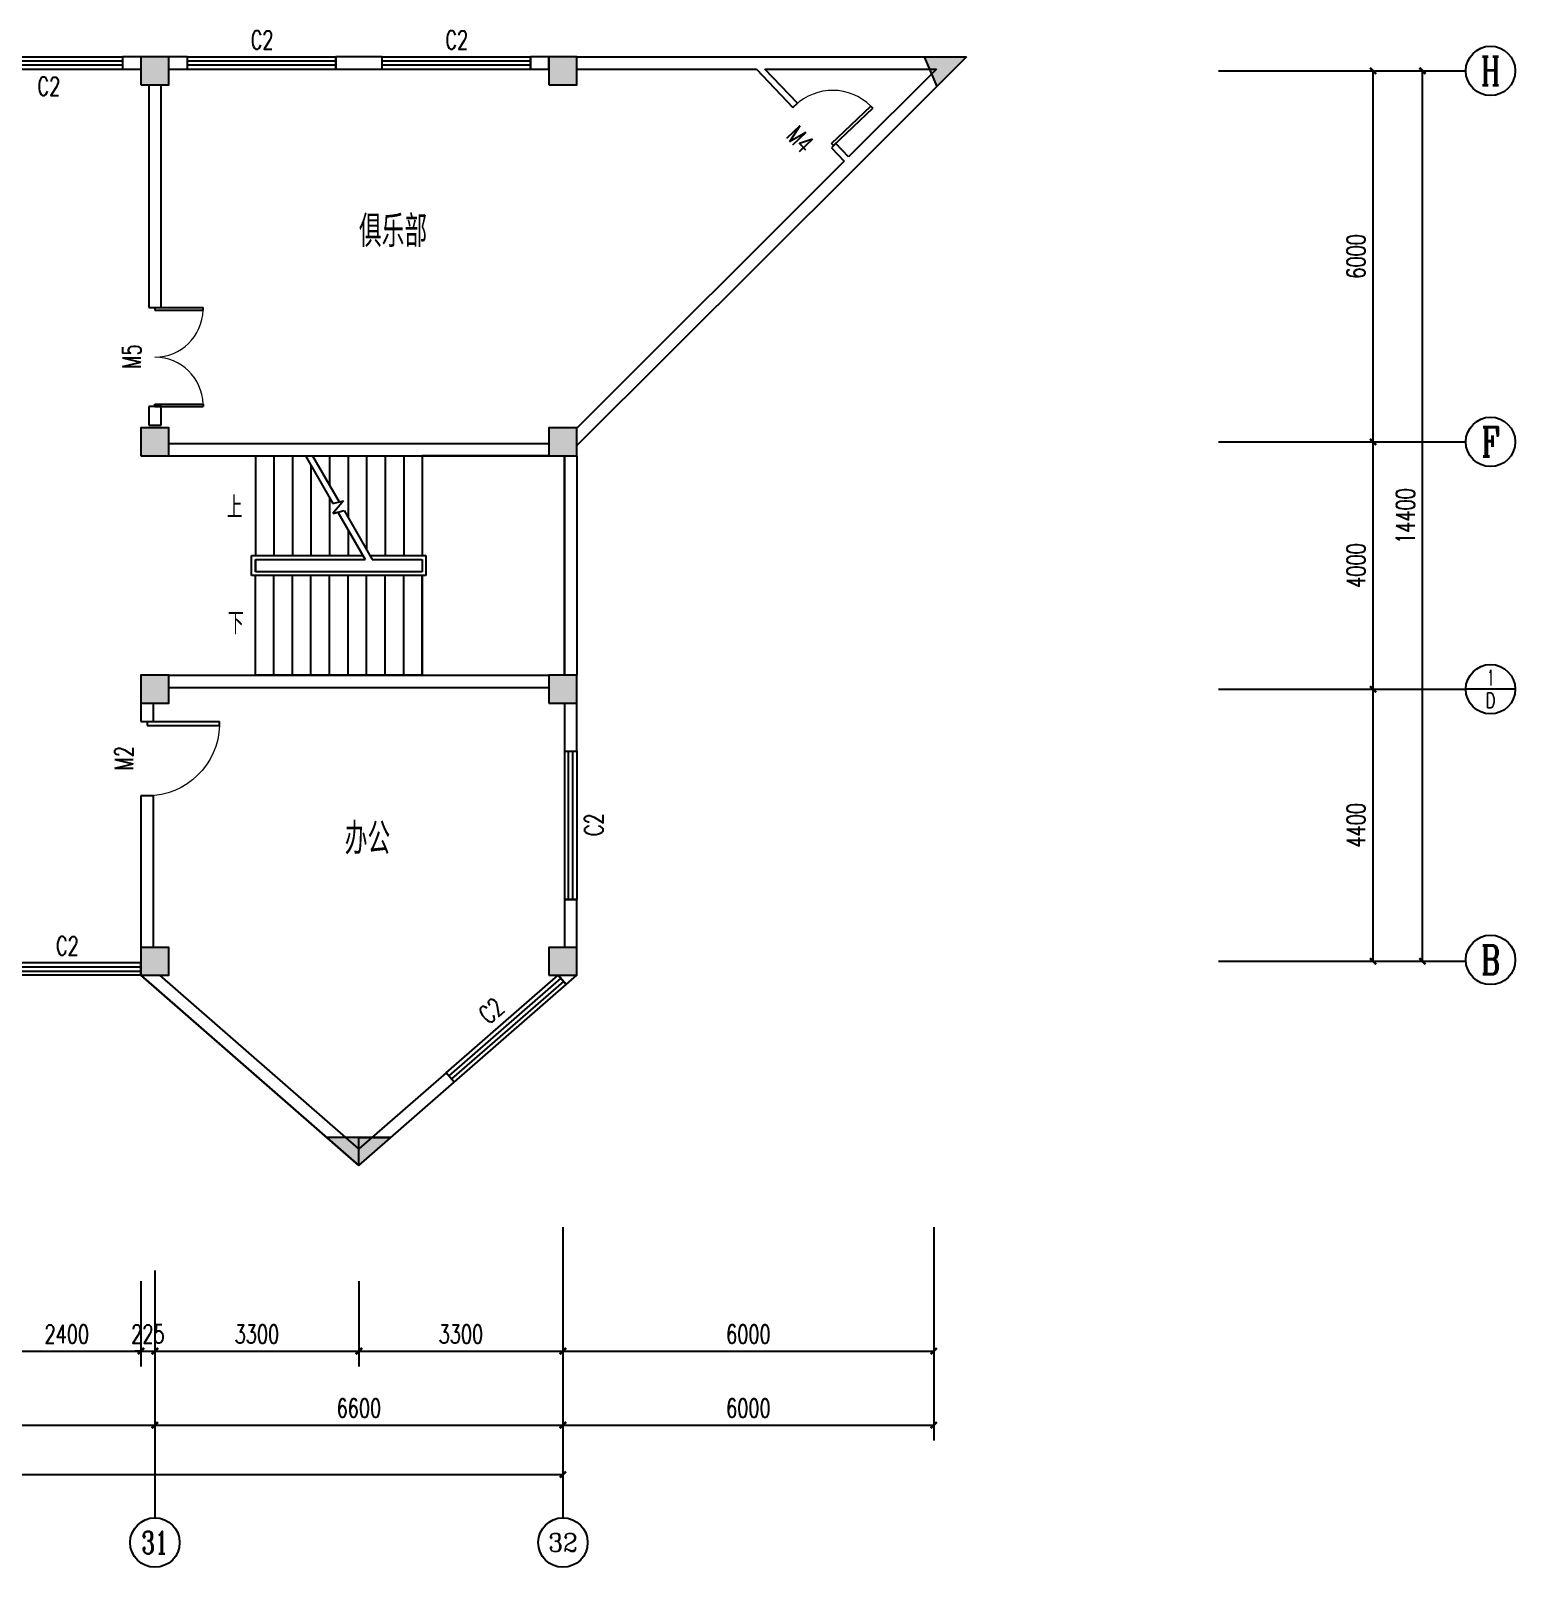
# Model space of a CAD drawing. Extents: x 28056 to 142362, y 13590 to 39190.
# Drawn here: x 118348 to 142362, y 13590 to 38439 of the extents above; entities that cross this region are included whole.
import ezdxf
from ezdxf.enums import TextEntityAlignment as Align

# ---------------------------------------------------------------- set-up
doc = ezdxf.new("R2010")
doc.units = 0
doc.header["$LTSCALE"] = 1000
doc.header["$MEASUREMENT"] = 0
for name, color, linetype in [('AXIS', 3, 'Continuous'), ('AXIS_TEXT', 7, 'Continuous'), ('COLUMN', 9, 'Continuous'), ('DIM_SYMB', 3, 'Continuous'), ('PUB_DIM', 3, 'Continuous'), ('PUB_TEXT', 7, 'Continuous'), ('STAIR', 2, 'Continuous'), ('WALL', 9, 'Continuous'), ('WINDOW', 4, 'Continuous'), ('WINDOW_TEXT', 7, 'Continuous')]:
    doc.layers.add(name, color=color, linetype=linetype)
doc.styles.add('_TCH_AXIS', font='COMPLEX', dxfattribs={"bigfont": 'GBCBIG'})
doc.styles.add('_TCH_DIM', font='SIMPLEX', dxfattribs={"bigfont": 'GBCBIG'})
doc.styles.add('_TCH_DIM_T3', font='SIMPLEX', dxfattribs={"width": 0.705882, "bigfont": 'GBCBIG'})
doc.styles.add('_TCH_WINDOW', font='SIMPLEX', dxfattribs={"bigfont": 'GBCBIG'})
doc.styles.add('COMPLEX', font='COMPLEX')
doc.styles.get("Standard").update_dxf_attribs({"font": 'gbenor.shx', "bigfont": 'gbcbig.shx'})
doc.dimstyles.new('_TCH_ARCH&&100', dxfattribs={"dimtxt": 297.5, "dimasz": 100, "dimexe": 250, "dimexo": 300, "dimgap": 126.25, "dimtad": 1, "dimdec": 0, "dimzin": 0, "dimdsep": 46, "dimtxsty": '_TCH_DIM_T3', "dimblk": 'ARCHTICK', "dimcen": 0.09, "dimclrt": 7, "dimazin": 2, "dimtfac": 1, "dimtdec": 0, "dimtix": 1, "dimtmove": 2, "dimatfit": 3, "dimfxl": 1, "dimtolj": 1, "dimtzin": 0, "dimarcsym": 0})

# ---------------------------------------------------------------- blocks, each defined once
blk = doc.blocks.new('_ArchTick')
at = {"color": 0, "linetype": 'ByBlock', "const_width": 0.4}
blk.add_lwpolyline([(-0.5, -0.5), (0.5, 0.5)], dxfattribs=at)
blk = doc.blocks.new('*D28')
at = {"layer": 'Defpoints', "color": 0}
for p in [(117731, 18518), (120131, 18518), (120131, 17087)]:
    blk.add_point(p, dxfattribs=at)
at = {"layer": 'PUB_DIM', "color": 0, "lineweight": -2}
for p, q in [((117731, 18218), (117731, 16837)), ((120131, 18218), (120131, 16837)), ((117731, 17087), (120131, 17087))]:
    blk.add_line(p, q, dxfattribs=at)
at = {"layer": 'PUB_DIM', "color": 0, "lineweight": -2, "xscale": 100, "yscale": 100, "zscale": 100, "rotation": 180}
blk.add_blockref('_ArchTick', (117731, 17087), dxfattribs=at)
at = {"layer": 'PUB_DIM', "color": 0, "lineweight": -2, "xscale": 100, "yscale": 100, "zscale": 100}
blk.add_blockref('_ArchTick', (120131, 17087), dxfattribs=at)
at = {"layer": 'PUB_DIM', "color": 7, "insert": (118931, 17362), "char_height": 297.5, "attachment_point": 5, "style": '_TCH_DIM_T3'}
blk.add_mtext('\\A1;2400', dxfattribs=at)
blk = doc.blocks.new('*D29')
at = {"layer": 'Defpoints', "color": 0}
for p in [(120131, 18518), (120356, 18518), (120356, 17087)]:
    blk.add_point(p, dxfattribs=at)
at = {"layer": 'PUB_DIM', "color": 0, "lineweight": -2}
for p, q in [((120131, 18218), (120131, 16837)), ((120356, 18218), (120356, 16837)), ((120131, 17087), (120031, 17087)), ((120131, 17087), (120356, 17087)), ((120356, 17087), (120456, 17087))]:
    blk.add_line(p, q, dxfattribs=at)
at = {"layer": 'PUB_DIM', "color": 0, "lineweight": -2, "xscale": 100, "yscale": 100, "zscale": 100}
blk.add_blockref('_ArchTick', (120131, 17087), dxfattribs=at)
at = {"layer": 'PUB_DIM', "color": 0, "lineweight": -2, "xscale": 100, "yscale": 100, "zscale": 100, "rotation": 180}
blk.add_blockref('_ArchTick', (120356, 17087), dxfattribs=at)
at = {"layer": 'PUB_DIM', "color": 7, "insert": (120244, 17362), "char_height": 297.5, "attachment_point": 5, "style": '_TCH_DIM_T3'}
blk.add_mtext('\\A1;225', dxfattribs=at)
blk = doc.blocks.new('*D30')
at = {"layer": 'Defpoints', "color": 0}
for p in [(120356, 18518), (123656, 18518), (123656, 17087)]:
    blk.add_point(p, dxfattribs=at)
at = {"layer": 'PUB_DIM', "color": 0, "lineweight": -2}
for p, q in [((120356, 18218), (120356, 16837)), ((123656, 18218), (123656, 16837)), ((120356, 17087), (123656, 17087))]:
    blk.add_line(p, q, dxfattribs=at)
at = {"layer": 'PUB_DIM', "color": 0, "lineweight": -2, "xscale": 100, "yscale": 100, "zscale": 100, "rotation": 180}
blk.add_blockref('_ArchTick', (120356, 17087), dxfattribs=at)
at = {"layer": 'PUB_DIM', "color": 0, "lineweight": -2, "xscale": 100, "yscale": 100, "zscale": 100}
blk.add_blockref('_ArchTick', (123656, 17087), dxfattribs=at)
at = {"layer": 'PUB_DIM', "color": 7, "insert": (122006, 17362), "char_height": 297.5, "attachment_point": 5, "style": '_TCH_DIM_T3'}
blk.add_mtext('\\A1;3300', dxfattribs=at)
blk = doc.blocks.new('*D31')
at = {"layer": 'Defpoints', "color": 0}
for p in [(123656, 18518), (126956, 18518), (126956, 17087)]:
    blk.add_point(p, dxfattribs=at)
at = {"layer": 'PUB_DIM', "color": 0, "lineweight": -2}
for p, q in [((123656, 18218), (123656, 16837)), ((126956, 18218), (126956, 16837)), ((123656, 17087), (126956, 17087))]:
    blk.add_line(p, q, dxfattribs=at)
at = {"layer": 'PUB_DIM', "color": 0, "lineweight": -2, "xscale": 100, "yscale": 100, "zscale": 100, "rotation": 180}
blk.add_blockref('_ArchTick', (123656, 17087), dxfattribs=at)
at = {"layer": 'PUB_DIM', "color": 0, "lineweight": -2, "xscale": 100, "yscale": 100, "zscale": 100}
blk.add_blockref('_ArchTick', (126956, 17087), dxfattribs=at)
at = {"layer": 'PUB_DIM', "color": 7, "insert": (125306, 17362), "char_height": 297.5, "attachment_point": 5, "style": '_TCH_DIM_T3'}
blk.add_mtext('\\A1;3300', dxfattribs=at)
blk = doc.blocks.new('*D32')
at = {"layer": 'Defpoints', "color": 0}
for p in [(126956, 18518), (132956, 18518), (132956, 17087)]:
    blk.add_point(p, dxfattribs=at)
at = {"layer": 'PUB_DIM', "color": 0, "lineweight": -2}
for p, q in [((126956, 18218), (126956, 16837)), ((132956, 18218), (132956, 16837)), ((126956, 17087), (132956, 17087))]:
    blk.add_line(p, q, dxfattribs=at)
at = {"layer": 'PUB_DIM', "color": 0, "lineweight": -2, "xscale": 100, "yscale": 100, "zscale": 100, "rotation": 180}
blk.add_blockref('_ArchTick', (126956, 17087), dxfattribs=at)
at = {"layer": 'PUB_DIM', "color": 0, "lineweight": -2, "xscale": 100, "yscale": 100, "zscale": 100}
blk.add_blockref('_ArchTick', (132956, 17087), dxfattribs=at)
at = {"layer": 'PUB_DIM', "color": 7, "insert": (129956, 17362), "char_height": 297.5, "attachment_point": 5, "style": '_TCH_DIM_T3'}
blk.add_mtext('\\A1;6000', dxfattribs=at)
blk = doc.blocks.new('*D65')
at = {"layer": 'AXIS', "color": 0, "lineweight": -2}
for p, q in [((137861, 27790), (140311, 27790)), ((140061, 23390), (140061, 27790)), ((137861, 23390), (140311, 23390))]:
    blk.add_line(p, q, dxfattribs=at)
at = {"layer": 'Defpoints', "color": 0}
for p in [(137561, 27790), (140061, 27790), (137561, 23390)]:
    blk.add_point(p, dxfattribs=at)
at = {"layer": 'AXIS', "color": 0, "lineweight": -2, "xscale": 100, "yscale": 100, "zscale": 100}
for p, rotation in [((140061, 27790), 90), ((140061, 23390), 270)]:
    blk.add_blockref('_ArchTick', p, dxfattribs=dict(at, rotation=rotation))
at = {"layer": 'AXIS', "color": 7, "insert": (139786, 25590), "char_height": 297.5, "attachment_point": 5, "rotation": 90, "style": '_TCH_DIM_T3'}
blk.add_mtext('\\A1;4400', dxfattribs=at)
blk = doc.blocks.new('*D66')
at = {"layer": 'AXIS', "color": 0, "lineweight": -2}
for p, q in [((137861, 31790), (140311, 31790)), ((140061, 27790), (140061, 31790)), ((137861, 27790), (140311, 27790))]:
    blk.add_line(p, q, dxfattribs=at)
at = {"layer": 'Defpoints', "color": 0}
for p in [(137561, 31790), (140061, 31790), (137561, 27790)]:
    blk.add_point(p, dxfattribs=at)
at = {"layer": 'AXIS', "color": 0, "lineweight": -2, "xscale": 100, "yscale": 100, "zscale": 100}
for p, rotation in [((140061, 31790), 90), ((140061, 27790), 270)]:
    blk.add_blockref('_ArchTick', p, dxfattribs=dict(at, rotation=rotation))
at = {"layer": 'AXIS', "color": 7, "insert": (139786, 29790), "char_height": 297.5, "attachment_point": 5, "rotation": 90, "style": '_TCH_DIM_T3'}
blk.add_mtext('\\A1;4000', dxfattribs=at)
blk = doc.blocks.new('*D67')
at = {"layer": 'AXIS', "color": 0, "lineweight": -2}
for p, q in [((137861, 37790), (140311, 37790)), ((140061, 31790), (140061, 37790)), ((137861, 31790), (140311, 31790))]:
    blk.add_line(p, q, dxfattribs=at)
at = {"layer": 'Defpoints', "color": 0}
for p in [(137561, 37790), (140061, 37790), (137561, 31790)]:
    blk.add_point(p, dxfattribs=at)
at = {"layer": 'AXIS', "color": 0, "lineweight": -2, "xscale": 100, "yscale": 100, "zscale": 100}
for p, rotation in [((140061, 37790), 90), ((140061, 31790), 270)]:
    blk.add_blockref('_ArchTick', p, dxfattribs=dict(at, rotation=rotation))
at = {"layer": 'AXIS', "color": 7, "insert": (139786, 34790), "char_height": 297.5, "attachment_point": 5, "rotation": 90, "style": '_TCH_DIM_T3'}
blk.add_mtext('\\A1;6000', dxfattribs=at)
blk = doc.blocks.new('*D68')
at = {"layer": 'AXIS', "color": 0, "lineweight": -2}
for p, q in [((137861, 37790), (141111, 37790)), ((140861, 23390), (140861, 37790)), ((137861, 23390), (141111, 23390))]:
    blk.add_line(p, q, dxfattribs=at)
at = {"layer": 'Defpoints', "color": 0}
for p in [(137561, 37790), (140861, 37790), (137561, 23390)]:
    blk.add_point(p, dxfattribs=at)
at = {"layer": 'AXIS', "color": 0, "lineweight": -2, "xscale": 100, "yscale": 100, "zscale": 100}
for p, rotation in [((140861, 37790), 90), ((140861, 23390), 270)]:
    blk.add_blockref('_ArchTick', p, dxfattribs=dict(at, rotation=rotation))
at = {"layer": 'AXIS', "color": 7, "insert": (140586, 30590), "char_height": 297.5, "attachment_point": 5, "rotation": 90, "style": '_TCH_DIM_T3'}
blk.add_mtext('\\A1;14400', dxfattribs=at)
blk = doc.blocks.new('*D69')
at = {"layer": 'Defpoints', "color": 0}
for p in [(126956, 19390), (132956, 19390), (132956, 15890)]:
    blk.add_point(p, dxfattribs=at)
at = {"layer": 'PUB_DIM', "color": 0, "lineweight": -2}
for p, q in [((126956, 19090), (126956, 15640)), ((132956, 19090), (132956, 15640)), ((126956, 15890), (132956, 15890))]:
    blk.add_line(p, q, dxfattribs=at)
at = {"layer": 'PUB_DIM', "color": 0, "lineweight": -2, "xscale": 100, "yscale": 100, "zscale": 100, "rotation": 180}
blk.add_blockref('_ArchTick', (126956, 15890), dxfattribs=at)
at = {"layer": 'PUB_DIM', "color": 0, "lineweight": -2, "xscale": 100, "yscale": 100, "zscale": 100}
blk.add_blockref('_ArchTick', (132956, 15890), dxfattribs=at)
at = {"layer": 'PUB_DIM', "color": 7, "insert": (129956, 16165), "char_height": 297.5, "attachment_point": 5, "style": '_TCH_DIM_T3'}
blk.add_mtext('\\A1;6000', dxfattribs=at)
blk = doc.blocks.new('*D83')
at = {"layer": 'AXIS', "color": 0, "lineweight": -2}
for p, q in [((113756, 18090), (113756, 15640)), ((120356, 18090), (120356, 15640)), ((113756, 15890), (120356, 15890))]:
    blk.add_line(p, q, dxfattribs=at)
at = {"layer": 'Defpoints', "color": 0}
for p in [(113756, 18390), (120356, 18390), (120356, 15890)]:
    blk.add_point(p, dxfattribs=at)
at = {"layer": 'AXIS', "color": 0, "lineweight": -2, "xscale": 100, "yscale": 100, "zscale": 100, "rotation": 180}
blk.add_blockref('_ArchTick', (113756, 15890), dxfattribs=at)
at = {"layer": 'AXIS', "color": 0, "lineweight": -2, "xscale": 100, "yscale": 100, "zscale": 100}
blk.add_blockref('_ArchTick', (120356, 15890), dxfattribs=at)
at = {"layer": 'AXIS', "color": 7, "insert": (117056, 16165), "char_height": 297.5, "attachment_point": 5, "style": '_TCH_DIM_T3'}
blk.add_mtext('\\A1;6600', dxfattribs=at)
blk = doc.blocks.new('*D84')
at = {"layer": 'AXIS', "color": 0, "lineweight": -2}
for p, q in [((120356, 18090), (120356, 15640)), ((126956, 18090), (126956, 15640)), ((120356, 15890), (126956, 15890))]:
    blk.add_line(p, q, dxfattribs=at)
at = {"layer": 'Defpoints', "color": 0}
for p in [(120356, 18390), (126956, 18390), (126956, 15890)]:
    blk.add_point(p, dxfattribs=at)
at = {"layer": 'AXIS', "color": 0, "lineweight": -2, "xscale": 100, "yscale": 100, "zscale": 100, "rotation": 180}
blk.add_blockref('_ArchTick', (120356, 15890), dxfattribs=at)
at = {"layer": 'AXIS', "color": 0, "lineweight": -2, "xscale": 100, "yscale": 100, "zscale": 100}
blk.add_blockref('_ArchTick', (126956, 15890), dxfattribs=at)
at = {"layer": 'AXIS', "color": 7, "insert": (123656, 16165), "char_height": 297.5, "attachment_point": 5, "style": '_TCH_DIM_T3'}
blk.add_mtext('\\A1;6600', dxfattribs=at)
blk = doc.blocks.new('*D85')
at = {"layer": 'AXIS', "color": 0, "lineweight": -2}
for p, q in [((33856, 18090), (33856, 14840)), ((126956, 18090), (126956, 14840)), ((33856, 15090), (126956, 15090))]:
    blk.add_line(p, q, dxfattribs=at)
at = {"layer": 'Defpoints', "color": 0}
for p in [(33856, 18390), (126956, 18390), (126956, 15090)]:
    blk.add_point(p, dxfattribs=at)
at = {"layer": 'AXIS', "color": 0, "lineweight": -2, "xscale": 100, "yscale": 100, "zscale": 100, "rotation": 180}
blk.add_blockref('_ArchTick', (33856, 15090), dxfattribs=at)
at = {"layer": 'AXIS', "color": 0, "lineweight": -2, "xscale": 100, "yscale": 100, "zscale": 100}
blk.add_blockref('_ArchTick', (126956, 15090), dxfattribs=at)
at = {"layer": 'AXIS', "color": 7, "insert": (80406, 15365), "char_height": 297.5, "attachment_point": 5, "style": '_TCH_DIM_T3'}
blk.add_mtext('\\A1;93100', dxfattribs=at)
blk = doc.blocks.new('_FZHK')
blk.add_lwpolyline([(-0.5, -0.5), (0.5, -0.5), (0.5, 0.5), (-0.5, 0.5)], close=True)
blk = doc.blocks.new('_AXISO')
blk.add_circle((0, 0), 0.5)
at = {"layer": 'AXIS_TEXT', "style": 'COMPLEX', "width": 1.041667}
blk.add_attdef('A', text='', height=0.56, dxfattribs=at).set_placement((-0.25, -0.28), (0.25, -0.28), align=Align.FIT)
blk = doc.blocks.new('$DorLib2D$00000001')
for p, q in [((0.45, 0.975), (0.5, 0.975)), ((0.45, 0), (0.45, 0.975)), ((0.5, 0), (0.5, 0.975)), ((0.5, 0), (0.45, 0))]:
    blk.add_line(p, q)
at = {"lineweight": 13}
blk.add_arc((0.475, 0), 0.975, 91.4693, 180, dxfattribs=at)
blk = doc.blocks.new('$TCHSYS$WIN2D')
for p, q in [((-0.5, 0.5), (0.5, 0.5)), ((-0.5, 0.5), (-0.5, -0.5)), ((0.5, 0.5), (0.5, -0.5)), ((0.5, 0.167), (-0.5, 0.167)), ((0.5, -0.167), (-0.5, -0.167)), ((-0.5, -0.5), (0.5, -0.5))]:
    blk.add_line(p, q)
blk = doc.blocks.new('$DorLib2D$00000002')
for p, q in [((-0.5, 0), (-0.5, 0.4875)), ((-0.475, 0.4875), (-0.5, 0.4875)), ((-0.475, 0), (-0.475, 0.4875)), ((0.475, 0), (0.475, 0.4875)), ((0.475, 0.4875), (0.5, 0.4875)), ((0.5, 0), (0.5, 0.4875)), ((-0.5, 0), (-0.475, 0)), ((0.5, 0), (0.475, 0))]:
    blk.add_line(p, q)
at = {"lineweight": 13}
for centre, start, end in [((-0.4875, 0), 0, 88.53072), ((0.4875, 0), 91.46928, 180)]:
    blk.add_arc(centre, 0.4875, start, end, dxfattribs=at)

msp = doc.modelspace()

# ---------------------------------------------------------------- hatches: boundary and pattern name
h = msp.add_hatch(color=256)
h.paths.add_polyline_path([(120356.2, 38015.3), (120131.2, 38015.3), (120131.2, 37790.3), (120356.2, 37790.3)])
h.paths.add_polyline_path([(120356.2, 37790.3), (120581.2, 37790.3), (120581.2, 38015.3), (120356.2, 38015.3)])
h.paths.add_polyline_path([(120356.2, 37565.3), (120581.2, 37565.3), (120581.2, 37790.3), (120356.2, 37790.3)])
h.paths.add_polyline_path([(120356.2, 37790.3), (120131.2, 37790.3), (120131.2, 37565.3), (120356.2, 37565.3)])
h.paths.add_polyline_path([(120356.2, 31790.3), (120131.2, 31790.3), (120131.2, 31565.3), (120356.2, 31565.3)])
h.paths.add_polyline_path([(120356.2, 31790.3), (120356.2, 31565.3), (120581.2, 31565.3), (120581.2, 31790.3)])
h.paths.add_polyline_path([(120581.2, 31790.3), (120581.2, 32015.3), (120356.2, 32015.3), (120356.2, 31790.3)])
h.paths.add_polyline_path([(120356.2, 32015.3), (120131.2, 32015.3), (120131.2, 31790.3), (120356.2, 31790.3)])
h.paths.add_polyline_path([(120356.2, 23615.3), (120356.2, 23165.3), (120581.2, 23165.3), (120581.2, 23615.3)])
h.paths.add_polyline_path([(120131.2, 23615.3), (120131.2, 23165.3), (120356.2, 23165.3), (120356.2, 23615.3)])
h = msp.add_hatch(color=256)
h.paths.add_polyline_path([(126956.2, 38015.3), (126731.2, 38015.3), (126731.2, 37790.3), (126956.2, 37790.3)])
h.paths.add_polyline_path([(126956.2, 37790.3), (127181.2, 37790.3), (127181.2, 38015.3), (126956.2, 38015.3)])
h.paths.add_polyline_path([(126956.2, 37565.3), (127181.2, 37565.3), (127181.2, 37790.3), (126956.2, 37790.3)])
h.paths.add_polyline_path([(126956.2, 37790.3), (126731.2, 37790.3), (126731.2, 37565.3), (126956.2, 37565.3)])
h.paths.add_polyline_path([(126956.2, 31790.3), (126731.2, 31790.3), (126731.2, 31565.3), (126956.2, 31565.3)])
h.paths.add_polyline_path([(126956.2, 31790.3), (126956.2, 31565.3), (127181.2, 31565.3), (127181.2, 31790.3)])
h.paths.add_polyline_path([(127181.2, 31790.3), (127181.2, 32015.3), (126956.2, 32015.3), (126956.2, 31790.3)])
h.paths.add_polyline_path([(126956.2, 32015.3), (126731.2, 32015.3), (126731.2, 31790.3), (126956.2, 31790.3)])
h.paths.add_polyline_path([(126956.2, 23615.3), (126956.2, 23165.3), (127181.2, 23165.3), (127181.2, 23615.3)])
h.paths.add_polyline_path([(126731.2, 23615.3), (126731.2, 23165.3), (126956.2, 23165.3), (126956.2, 23615.3)])
h = msp.add_hatch(color=256)
h.paths.add_polyline_path([(132956.2, 38015.3), (132956.2, 37815.3), (132998.8, 37815.3), (132973.8, 37790.3), (133257, 37790.3), (133482.6, 38015.3)])
h.paths.add_polyline_path([(132956.2, 38015.3), (132798.7, 38015.3), (132883.7, 37815.3), (132956.2, 37815.3)])
h.paths.add_polyline_path([(132894.3, 37790.3), (132918, 37734.6), (132956.2, 37772.8), (132956.2, 37790.3)])
h.paths.add_polyline_path([(132956.2, 37790.3), (132956.2, 37815.3), (132883.7, 37815.3), (132894.3, 37790.3)])
h.paths.add_polyline_path([(132973.8, 37790.3), (132998.8, 37815.3), (132956.2, 37815.3), (132956.2, 37790.3)], flags=17)
h.paths.add_polyline_path([(132973.8, 37790.3), (132956.2, 37790.3), (132956.2, 37772.8)], flags=17)
h.paths.add_polyline_path([(132918, 37734.6), (132956.2, 37644.6), (132956.2, 37772.8)])
h.paths.add_polyline_path([(132956.2, 37644.6), (133002.3, 37536.3), (133257, 37790.3), (132973.8, 37790.3), (132956.2, 37772.8)])
h = msp.add_hatch(color=256)
h.paths.add_polyline_path([(120131.2, 27565.3), (120581.2, 27565.3), (120581.2, 28015.3), (120131.2, 28015.3)])
h.paths.add_polyline_path([(126731.2, 27565.3), (127181.2, 27565.3), (127181.2, 28015.3), (126731.2, 28015.3)])
h = msp.add_hatch(color=256)
h.paths.add_polyline_path([(123656.2, 20540.3), (123444.6, 20540.3), (123656.2, 20355.7), (123656.2, 20390.3)], flags=17)
h.paths.add_polyline_path([(123656.2, 20355.7), (123444.6, 20540.3), (123140.3, 20540.3), (123656.2, 20090.3)])
h.paths.add_polyline_path([(124172.1, 20540.3), (123867.8, 20540.3), (123656.2, 20355.7), (123656.2, 20090.3)])
msp.add_hatch(color=256).paths.add_polyline_path([(123867.8, 20540.3), (123444.6, 20540.3), (123656.2, 20355.7)])

# ---------------------------------------------------------------- linework, layer by layer
for p, q in [((132798.7, 38015.3), (133002.3, 37536.3)), ((120131.2, 23165.3), (123656.2, 20090.3)), ((120131.2, 23165.3), (120331.2, 23165.3)), ((124172.1, 20540.3), (123140.3, 20540.3)), ((123656.2, 20390.3), (123656.2, 20540.3)), ((123656.2, 20540.3), (124172.1, 20540.3)), ((123867.8, 20540.3), (123656.2, 20355.7)), ((123867.8, 20540.3), (123656.2, 20355.7)), ((123656.2, 20355.7), (123656.2, 20540.3)), ((123656.2, 20540.3), (123867.8, 20540.3)), ((123656.2, 20090.3), (123656.2, 20390.3))]:
    msp.add_line(p, q)
at = {"layer": 'AXIS'}
for p, q in [((137561.1, 37790.3), (141561.1, 37790.3)), ((137561.1, 31790.3), (141561.1, 31790.3)), ((137561.1, 27790.3), (141561.1, 27790.3)), ((142361.1, 27790.3), (141561.1, 27790.3)), ((137561.1, 23390.3), (141561.1, 23390.3)), ((120356.2, 18390.3), (120356.2, 14390.3)), ((126956.2, 18390.3), (126956.2, 14390.3))]:
    msp.add_line(p, q, dxfattribs=at)
for centre in [(141961.1, 37790.3), (141961.1, 31790.3), (141961.1, 27790.3), (141961.7, 23412.9)]:
    msp.add_circle(centre, 400, dxfattribs=at)
at = {"layer": 'DIM_SYMB'}
for points in [[(121831.2, 30727.8, 0, 0, 0), (122881.2, 30727.8, 80, 0, 0), (123181.2, 30727.8, 0, 0, 0)], [(121831.2, 28852.8, 0, 0, 0), (125831.2, 28852.8, 0, 0, 0), (125831.2, 30727.8, 0, 0, 0), (123781.2, 30727.8, 80, 0, 0), (123481.2, 30727.8, 0, 0, 0)]]:
    msp.add_lwpolyline(points, format="xyseb", dxfattribs=at)
at = {"layer": 'STAIR'}
for p, q in [((121981.2, 31565.3), (122789.9, 31565.3)), ((121981.2, 31565.3), (121981.2, 29950.3)), ((122281.2, 31565.3), (122281.2, 29950.3)), ((122581.2, 31565.3), (122581.2, 29950.3)), ((122789.9, 31565.3), (123236.3, 30792.2)), ((122905.4, 31565.3), (124681.2, 31565.3)), ((122905.4, 31565.3), (123336.3, 30819)), ((123181.2, 31565.3), (123181.2, 31087.6)), ((123481.2, 31565.3), (123481.2, 30568)), ((123781.2, 31565.3), (123781.2, 30048.3)), ((124081.2, 31565.3), (124081.2, 29950.3)), ((124381.2, 31565.3), (124381.2, 29950.3)), ((124681.2, 31565.3), (124681.2, 29950.3)), ((126731.2, 31565.3), (124681.2, 31565.3)), ((124681.2, 31565.3), (124681.2, 29950.3)), ((126981.2, 28015.3), (126981.2, 31565.3)), ((122881.2, 31407.2), (122881.2, 29950.3)), ((123181.2, 30887.6), (123181.2, 29950.3)), ((123408.6, 30838.4), (123235.7, 30632.3)), ((123236.3, 30792.2), (123408.6, 30838.4)), ((123235.7, 30632.3), (123416.1, 30680.6)), ((123316.1, 30653.9), (123757, 29890.3)), ((123416.1, 30680.6), (123872.5, 29890.3)), ((123481.2, 30368), (123481.2, 29950.3)), ((121921.2, 29630.3), (121921.2, 29950.3)), ((121921.2, 29950.3), (123722.4, 29950.3)), ((121981.2, 29890.3), (123757, 29890.3)), ((121981.2, 29690.3), (121981.2, 29890.3)), ((121981.2, 29890.3), (123757, 29890.3)), ((121981.2, 29890.3), (121981.2, 29690.3)), ((123837.8, 29950.3), (124741.2, 29950.3)), ((123872.5, 29890.3), (124681.2, 29890.3)), ((123872.5, 29890.3), (124681.2, 29890.3)), ((124681.2, 29890.3), (124681.2, 29690.3)), ((124681.2, 29890.3), (124681.2, 29690.3)), ((124741.2, 29950.3), (124741.2, 29630.3)), ((124741.2, 29630.3), (121921.2, 29630.3)), ((124681.2, 29690.3), (121981.2, 29690.3)), ((124681.2, 29690.3), (121981.2, 29690.3)), ((121981.2, 28015.3), (121981.2, 29630.3)), ((122281.2, 28015.3), (122281.2, 29630.3)), ((122581.2, 28015.3), (122581.2, 29630.3)), ((122881.2, 28015.3), (122881.2, 29630.3)), ((123181.2, 28015.3), (123181.2, 29630.3)), ((123481.2, 28015.3), (123481.2, 29630.3)), ((123781.2, 28015.3), (123781.2, 29630.3)), ((124081.2, 28015.3), (124081.2, 29630.3)), ((124381.2, 28015.3), (124381.2, 29630.3)), ((124681.2, 28015.3), (124681.2, 29630.3)), ((124681.2, 29630.3), (124681.2, 28015.3)), ((124681.2, 28015.3), (121981.2, 28015.3)), ((124681.2, 28015.3), (126731.2, 28015.3))]:
    msp.add_line(p, q, dxfattribs=at)
at = {"layer": 'WALL'}
for p, q in [((120131.2, 38015.3), (119831.2, 38015.3)), ((119831.2, 38015.3), (119831.2, 37815.3)), ((119831.2, 37815.3), (120131.2, 37815.3)), ((120881.2, 38015.3), (120581.2, 38015.3)), ((120581.2, 37815.3), (120881.2, 37815.3)), ((120881.2, 37815.3), (120881.2, 38015.3)), ((124030.5, 38015.3), (123281.2, 38015.3)), ((123281.2, 38015.3), (123281.2, 37815.3)), ((123281.2, 37815.3), (124030.5, 37815.3)), ((124030.5, 37815.3), (124030.5, 38015.3)), ((126730.5, 38015.3), (126430.5, 38015.3)), ((126430.5, 38015.3), (126430.5, 37815.3)), ((126430.5, 37815.3), (126730.5, 37815.3)), ((126730.5, 37815.3), (126730.5, 38015.3)), ((127181.2, 38015.3), (130034, 38015.3)), ((127181.2, 37815.3), (130086.7, 37815.3)), ((130034, 38015.3), (133482.6, 38015.3)), ((130086.7, 37815.3), (130676.8, 37197.2)), ((130225, 37815.3), (132998.8, 37815.3)), ((130749.2, 37266.3), (130225, 37815.3)), ((132998.8, 37815.3), (131577.8, 36398.3)), ((133482.6, 38015.3), (131719, 36256.7)), ((120256.2, 37559.6), (120256.2, 33960.6)), ((120456.2, 37559.6), (120256.2, 37559.6)), ((120456.2, 33960.6), (120456.2, 37559.6)), ((130676.8, 37197.2), (130749.2, 37266.3)), ((131370.6, 36615.3), (131298.3, 36546.3)), ((131298.3, 36546.3), (131507, 36327.7)), ((131577.8, 36398.3), (131370.6, 36615.3)), ((131507, 36327.7), (127181.2, 32014.3)), ((131719, 36256.7), (127181.2, 31731.9)), ((120256.2, 33960.6), (120456.2, 33960.6)), ((120456.2, 32360.6), (120256.2, 32360.6)), ((120256.2, 32360.6), (120256.2, 32060.6)), ((120456.2, 32060.6), (120456.2, 32360.6)), ((120256.2, 32060.6), (120456.2, 32060.6)), ((120581.2, 31765.3), (126731.2, 31765.3)), ((120581.2, 31565.3), (126731.2, 31565.3)), ((126981.2, 31565.3), (126981.2, 28015.3)), ((127181.2, 31565.3), (127181.2, 28015.3)), ((120581.2, 28015.3), (126731.2, 28015.3)), ((120581.2, 27815.3), (126731.2, 27815.3)), ((120131.2, 27565.3), (120131.2, 27265.3)), ((120331.2, 27265.3), (120331.2, 27565.3)), ((126981.2, 27565.3), (126981.2, 26790.3)), ((127181.2, 26790.3), (127181.2, 27565.3)), ((120131.2, 27265.3), (120331.2, 27265.3)), ((126981.2, 26790.3), (127181.2, 26790.3)), ((120331.2, 26065.3), (120131.2, 26065.3)), ((120131.2, 26065.3), (120131.2, 23615.3)), ((120331.2, 23615.3), (120331.2, 26065.3)), ((127181.2, 24390.3), (126981.2, 24390.3)), ((126981.2, 24390.3), (126981.2, 23615.3)), ((127181.2, 23615.3), (127181.2, 24390.3)), ((120131.2, 23165.3, -450), (120131.2, 23165.3, -450)), ((123656.2, 20090.3), (120131.2, 23165.3)), ((120243.7, 23165.3, -450), (120243.7, 23165.3, -450)), ((120356.2, 23165.3, -450), (120356.2, 23165.3, -450)), ((123656.2, 20355.7), (120435.5, 23165.3)), ((126877, 23165.3), (127008.4, 23014.6)), ((127008.4, 23014.6), (127181.2, 23165.3)), ((125068.4, 21587.6), (123656.2, 20355.7)), ((123656.2, 20090.3), (125199.9, 21436.9)), ((125199.9, 21436.9), (125068.4, 21587.6))]:
    msp.add_line(p, q, dxfattribs=at)

# ---------------------------------------------------------------- block references
at = {"layer": 'AXIS'}
ref = msp.add_blockref('_AXISO', (120356.2, 13990.3), dxfattribs=dict(at, xscale=800, yscale=800, zscale=800))
ref.add_attrib('A', '31', dxfattribs={"layer": 'AXIS_TEXT', "height": 360.19, "style": '_TCH_AXIS', "width": 0.892857}).set_placement((120141.8, 13810.2), (120570.6, 13810.2), align=Align.FIT)
ref = msp.add_blockref('_AXISO', (126956.2, 13990.3), dxfattribs=dict(at, xscale=800, yscale=800, zscale=800))
ref.add_attrib('A', '32', dxfattribs={"layer": 'AXIS_TEXT', "height": 294.28, "style": '_TCH_AXIS', "width": 1.030303}).set_placement((126718, 13843.1), (127194.4, 13843.1), align=Align.FIT)
at = {"layer": 'COLUMN', "xscale": 450, "yscale": 450, "zscale": 450}
for p in [(120356.2, 37790.3), (126956.2, 37790.3), (120356.2, 31790.3), (126956.2, 31790.3), (120356.2, 27790.3), (126956.2, 27790.3), (120356.2, 23390.3), (126956.2, 23390.3)]:
    msp.add_blockref('_FZHK', p, dxfattribs=at)
at = {"layer": 'WINDOW'}
ref = msp.add_blockref('$TCHSYS$WIN2D', (122081.2, 37915.3), dxfattribs=dict(at, xscale=2400, yscale=-200, zscale=2400))
ref.add_attrib('A', 'C2', (121906.2, 38141.5), dxfattribs={"layer": 'WINDOW_TEXT', "height": 297.5, "style": '_TCH_WINDOW', "width": 0.705882})
ref = msp.add_blockref('$TCHSYS$WIN2D', (125230.5, 37915.3), dxfattribs=dict(at, xscale=2400, yscale=-200, zscale=2400))
ref.add_attrib('A', 'C2', (125055.5, 38141.5), dxfattribs={"layer": 'WINDOW_TEXT', "height": 297.5, "style": '_TCH_WINDOW', "width": 0.705882})
ref = msp.add_blockref('$TCHSYS$WIN2D', (118631.2, 37915.3), dxfattribs=dict(at, xscale=2400, yscale=200, zscale=2400))
ref.add_attrib('A', 'C2', (118456.2, 37391.5), dxfattribs={"layer": 'WINDOW_TEXT', "height": 297.5, "style": '_TCH_WINDOW', "width": 0.705882})
ref = msp.add_blockref('$DorLib2D$00000001', (131023.7, 36906.3), dxfattribs=dict(at, xscale=-900, yscale=-900, zscale=-900, rotation=133.6739576374377))
ref.add_attrib('A', 'M4', (130546.4, 36720.2), dxfattribs={"layer": 'WINDOW_TEXT', "height": 297.5, "rotation": 313.67396, "style": '_TCH_WINDOW', "width": 0.705882})
ref = msp.add_blockref('$DorLib2D$00000002', (120356.2, 33160.6), dxfattribs=dict(at, xscale=1600, yscale=1600, zscale=1600, rotation=270))
ref.add_attrib('A', 'M5', (120130, 32970.6), dxfattribs={"layer": 'WINDOW_TEXT', "height": 297.5, "rotation": 90, "style": '_TCH_WINDOW', "width": 0.705882})
ref = msp.add_blockref('$DorLib2D$00000001', (120231.2, 26665.3), dxfattribs=dict(at, xscale=-1200, yscale=1200, zscale=-1200, rotation=270))
ref.add_attrib('A', 'M2', (120005, 26475.3), dxfattribs={"layer": 'WINDOW_TEXT', "height": 297.5, "rotation": 90, "style": '_TCH_WINDOW', "width": 0.705882})
ref = msp.add_blockref('$TCHSYS$WIN2D', (127081.2, 25590.3), dxfattribs=dict(at, xscale=2400, yscale=-200, zscale=2400, rotation=270))
ref.add_attrib('A', 'C2', (127605, 25415.3), dxfattribs={"layer": 'WINDOW_TEXT', "height": 297.5, "rotation": 90, "style": '_TCH_WINDOW', "width": 0.705882})
ref = msp.add_blockref('$TCHSYS$WIN2D', (118931.2, 23265.3), dxfattribs=dict(at, xscale=2400, yscale=200, zscale=2400, rotation=179.9999999999999))
ref.add_attrib('A', 'C2', (118756.2, 23491.5), dxfattribs={"layer": 'WINDOW_TEXT', "height": 297.5, "rotation": 360, "style": '_TCH_WINDOW', "width": 0.705882})
ref = msp.add_blockref('$TCHSYS$WIN2D', (126038.4, 22301.1), dxfattribs=dict(at, xscale=2400, yscale=-200, zscale=2400, rotation=41.0995062576181))
ref.add_attrib('A', 'C2', (125757.8, 22356.5), dxfattribs={"layer": 'WINDOW_TEXT', "height": 297.5, "rotation": 41.09951, "style": '_TCH_WINDOW', "width": 0.705882})

# ---------------------------------------------------------------- texts
at = {"layer": 'AXIS_TEXT', "style": '_TCH_AXIS'}
for s, height, width, p, p2 in [('H', 465.9, 0.7, (141805.8, 37557.3), (142116.4, 37557.3)), ('F', 476.1, 0.8125, (141813.7, 31552.2), (142108.5, 31552.2)), ('1', 253.1, 0.555556, (141931, 27848.6), (141991.2, 27848.6)), ('D', 243.6, 0.823529, (141879.9, 27487.4), (142042.3, 27487.4)), ('B', 465.9, 0.823529, (141806.4, 23179.9), (142117, 23179.9))]:
    msp.add_text(s, height=height, dxfattribs=dict(at, width=width)).set_placement(p, p2, align=Align.FIT)
at = {"layer": 'PUB_TEXT'}
for s, p in [('俱乐部', (123657.1, 34940.3)), ('办公', (123427.4, 25118.5))]:
    msp.add_text(s, height=510.64, dxfattribs=at).set_placement(p)
at = {"layer": 'PUB_TEXT', "style": '_TCH_DIM'}
for s, p in [('上', (121517.7, 30552.8)), ('下', (121536.3, 28677.8))]:
    msp.add_text(s, height=357.4, dxfattribs=at).set_placement(p)

# ---------------------------------------------------------------- dimensions: what is measured, and where the dimension line sits
at = {"layer": 'AXIS'}
for p1, p2, distance, text, picture, middle in [((137561.1, 31790.3), (137561.1, 37790.3), -2500, '6000', '*D67', (139786.1, 34790.3)), ((137561.1, 23390.3), (137561.1, 37790.3), -3300, '14400', '*D68', (140586.1, 30590.3)), ((137561.1, 27790.3), (137561.1, 31790.3), -2500, '4000', '*D66', (139786.1, 29790.3)), ((137561.1, 23390.3), (137561.1, 27790.3), -2500, '4400', '*D65', (139786.1, 25590.3)), ((33856.2, 18390.3), (126956.2, 18390.3), -3300, '93100', '*D85', (80406.2, 15365.3)), ((113756.2, 18390.3), (120356.2, 18390.3), -2500, '6600', '*D83', (117056.2, 16165.3)), ((120356.2, 18390.3), (126956.2, 18390.3), -2500, '6600', '*D84', (123656.2, 16165.3))]:
    dim = msp.add_aligned_dim(p1=p1, p2=p2, distance=distance, text=text, dimstyle='_TCH_ARCH&&100', dxfattribs=at)
    dim.commit()
    dim.dimension.update_dxf_attribs({"geometry": picture, "text_midpoint": middle})
at = {"layer": 'PUB_DIM'}
for p1, p2, distance, text, picture, middle in [((126956.2, 19390.3), (132956.2, 19390.3), -3500.5, '6000', '*D69', (129956.2, 16164.8)), ((117731.2, 18517.6), (120131.2, 18517.6), -1430.6, '2400', '*D28', (118931.2, 17361.9)), ((120131.2, 18517.6), (120356.2, 18517.6), -1430.6, '225', '*D29', (120243.7, 17361.9)), ((120356.2, 18517.6), (123656.2, 18517.6), -1430.6, '3300', '*D30', (122006.2, 17361.9)), ((123656.2, 18517.6), (126956.2, 18517.6), -1430.6, '3300', '*D31', (125306.2, 17361.9)), ((126956.2, 18517.6), (132956.2, 18517.6), -1430.6, '6000', '*D32', (129956.2, 17361.9))]:
    dim = msp.add_aligned_dim(p1=p1, p2=p2, distance=distance, text=text, dimstyle='_TCH_ARCH&&100', dxfattribs=at)
    dim.commit()
    dim.dimension.update_dxf_attribs({"geometry": picture, "text_midpoint": middle})

doc.saveas('drawing.dxf')
